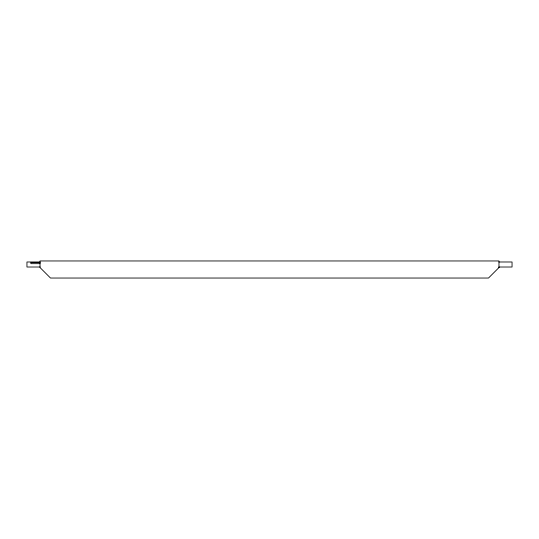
<?xml version="1.0" encoding="UTF-8"?>
<svg xmlns="http://www.w3.org/2000/svg" width="539" height="539" viewBox="0 0 539 539"><rect width="100%" height="100%" fill="white"/><g stroke="black" fill="none" stroke-linecap="round" stroke-linejoin="round"><path stroke-width="0.81" d="M40.027 261.988L26.95 261.988L26.95 267.014L40.027 267.014M498.973 261.988L512.05 261.988L512.05 267.014L498.973 267.014M40.027 262.432L30.891 262.432L30.891 263.665L40.027 263.665M498.973 267.553L488.496 278.036L50.504 278.036L40.027 267.553L40.027 260.964L498.973 260.964L498.973 267.553"/></g></svg>
